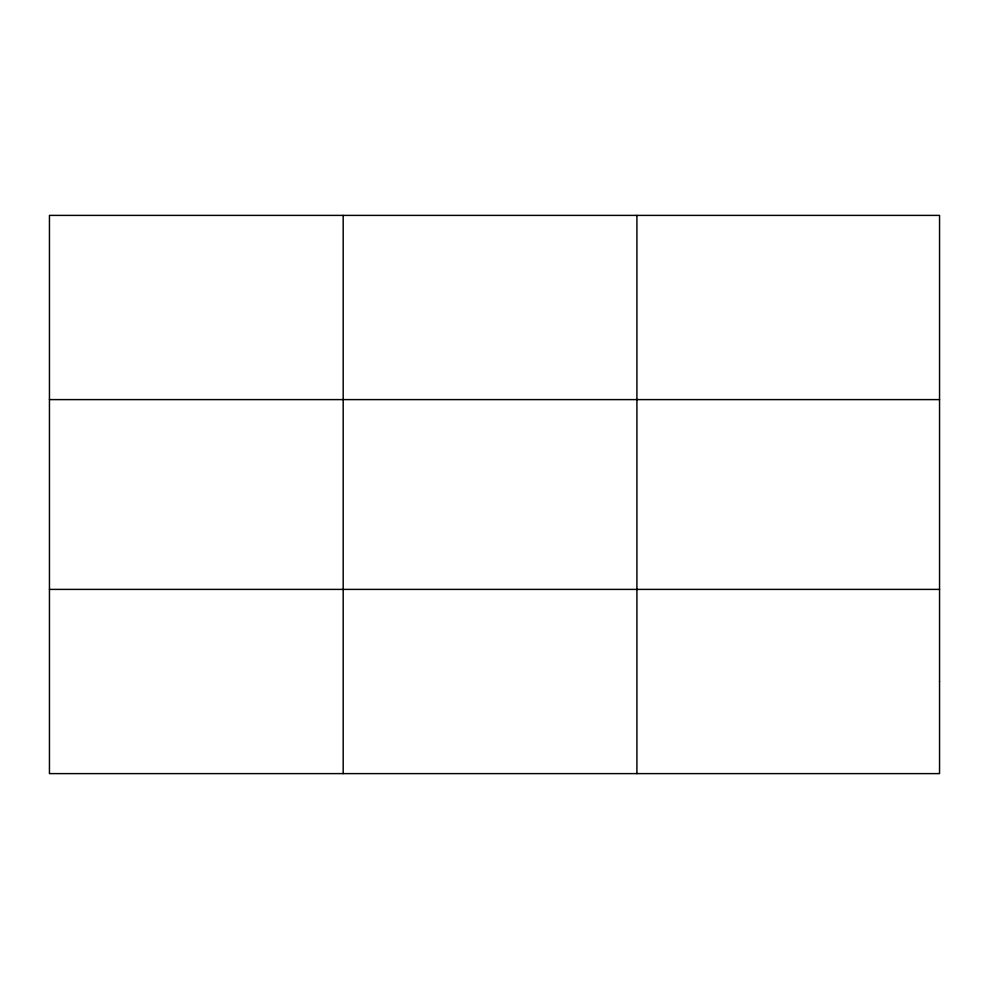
<?xml version="1.0" encoding="UTF-8"?>
<svg xmlns="http://www.w3.org/2000/svg" width="989" height="989" viewBox="0 0 989 989"><rect width="100%" height="100%" fill="white"/><g stroke="black" fill="none" stroke-linecap="round" stroke-linejoin="round"><path stroke-width="1.48" d="M343.183 773.608L343.183 215.392M636.916 773.608L636.916 215.392M49.45 399.605L939.55 399.605M49.45 589.395L939.55 589.395M939.55 681.508L939.55 773.608L49.45 773.608L49.45 215.392L939.55 215.392L939.55 681.508"/></g></svg>
